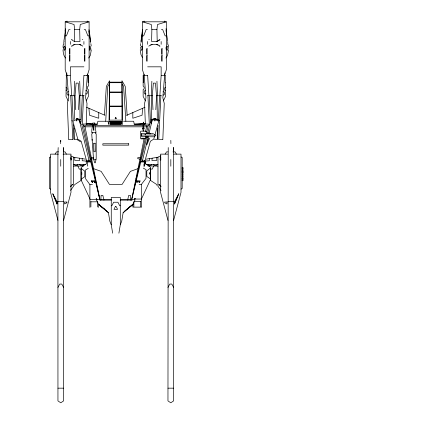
<?xml version="1.0" encoding="UTF-8"?>
<svg xmlns="http://www.w3.org/2000/svg" width="424" height="424" viewBox="0 0 424 424"><rect width="100%" height="100%" fill="white"/><g stroke="black" fill="none" stroke-linecap="round" stroke-linejoin="round"><path stroke-width="0.64" d="M77.157 139.279L74.089 139.279L74.189 128.059M74.264 119.478L74.476 95.718M151.511 119.478L151.723 95.718M108.973 124.577L109.588 83.555L107.797 86.369L105.703 121.243M87.376 75.271L89.114 69.642L89.114 21.809L80.253 24.513L79.686 29.548L79.961 41.504L74.354 41.504L74.624 29.548L74.062 24.513L65.195 21.809L65.195 69.642L66.939 75.271M144.181 75.271L142.443 69.642L142.443 21.809L151.304 24.513L151.866 29.548L151.596 41.504L157.203 41.504L160.028 39.676L158.523 40.285M60.648 143.63L60.738 140.333L60.77 141.457M91.759 132.463L91.849 129.601L93.1 122.626M141.415 135.124L141.415 134.016L141.415 135.129L143.858 135.028M58.178 147.557L57.908 154.315L57.95 400.897L60.77 402.8L63.595 400.897L63.33 147.557L63.515 151.861M168.227 147.557L167.962 400.897L170.787 402.8L173.607 400.897L173.411 147.557M74.057 95.718L74.624 81.276M87.026 124.598L86.205 123.829L87.005 103.403L85.595 97.78L87.466 74.062M93.662 124.036L93.492 130.258M143.344 122.17L143.598 128.541L143.317 128.758L143.036 128.541L143.291 122.17M151.299 95.718L151.866 81.276M162.843 139.279L164.247 103.403L162.843 97.78L164.809 72.859M81.053 122.117L82.33 95.718M82.219 124.762L83.629 95.718M154.4 139.279L157.468 139.279L158.136 125.419M158.364 120.798L159.578 95.718L156.53 95.718L155.444 83.109L153.361 83.109L152.285 95.718L152.99 109.71M158.762 139.279L160.871 95.718M78.567 109.71L79.272 95.718L78.196 83.109L76.113 83.109L75.027 95.718L75.726 109.71M155.831 109.71L156.53 95.718M100.848 200.123L101.098 195.385L102.852 195.385L103.944 200.123M82.622 95.718L83.91 75.271M104.437 114.872L106.339 86.369L109.588 80.74L109.588 120.135L121.969 120.135L121.969 80.74L125.218 86.369L127.158 115.498M62.99 47.255L63.24 44.769M91.319 49.825L90.285 55.502L88.648 58.051M168.567 49.825L167.528 55.502L165.895 58.051M142.597 108.306L142.077 115.238L132.818 118.248L132.818 112.583M174.603 204.008L174.412 201.898L178.753 193.805L174.603 204.008L174.412 201.898M56.954 204.008L57.139 201.898L52.804 193.805L56.954 204.008L57.139 201.898M74.799 157.452L74.794 160.41L79.611 160.521L79.421 158.189M156.885 185.373L156.949 184.663L150.531 180.428L150.557 169.097L152.301 169.097L153.636 166.023M157.203 41.504L156.933 29.548L157.495 24.513L166.356 21.809L166.356 69.642L164.618 75.271M140.328 45.988L140.694 43.614M65.46 31.085L63.791 41.504L64.194 41.504M141.436 41.504L141.038 41.504L142.703 31.085M118.895 233.184L120.299 224.741L120.299 197.425L111.268 197.425L111.258 224.741L112.662 233.184M125.403 210.5L123.114 212.784L121.709 221.227L120.299 224.741M143.036 128.541L143.598 128.541M65.084 31.159L65.54 28.726M145.517 131.806L146.821 125.44L94.849 125.44L94.223 122.626M131.705 199.46L145.517 137.482L147.886 136.761M127.613 200.123L128.705 195.385L130.46 195.385L130.709 200.123M149.916 124.062L147.849 132.617L150.446 133.518L141.457 133.518L141.457 136.581L145.289 136.581M150.483 122.965L150.743 121.874M140.784 161.888L141.362 161.888L141.452 161.449L145.538 161.671L144.976 161.671M142.247 161.491L148.103 137.228M149.153 132.876L152.179 120.331L154.967 119.473L158.687 121.28L155.004 134.636M154.967 119.473L154.633 120.84L155.004 120.93L155.322 119.642M63.595 220.416L70.983 192.406L70.983 154.129L63.075 154.129M173.607 220.416L181 192.406L181 154.129L173.75 154.129M141.346 161.888L145.432 162.111L144.324 166.129L143.747 166.129M144.637 162.069L143.842 164.941L144.324 166.129L145.432 162.111M144.743 161.629L150.356 141.287L153.774 139.093L154.649 135.908M90.847 159.037L91.293 157.527L93.402 157.527M87.249 166.129L87.726 164.941L86.936 162.069M174.672 203.128L178.753 193.805M141.643 198.58L150.409 179.755L150.409 167.183L144.738 163.166M134.943 200.123L132.961 204.347L123.114 212.784M163.357 100.875L165.551 96.37L165.551 82.304L165.217 82.304L165.217 75.271L165.551 75.271M86.157 100.875L88.409 96.37L88.409 89.628A1.744 1.028 90 0 1 87.381 87.89A1.744 1.028 90 0 1 88.409 86.146L88.409 75.271L86.819 75.271M57.95 287.435L59.72 284.048L61.819 284.064L63.595 287.451M145.066 135.086L145.432 134.382L144.293 135.086M167.962 287.451L169.738 284.064L171.837 284.048L173.607 287.435M77.852 164.464L77.311 165.36L74.915 165.36L74.253 164.464M83.597 164.464L83.141 165.206L80.332 165.206L79.739 164.464M135.934 178.695L136.554 177.688M55.12 154.129L56.525 151.877L58.581 151.877M165.132 154.129L166.542 151.877L167.962 151.877M157.304 164.464L156.642 165.36L154.246 165.36L153.705 164.464M70.506 190.392L73.575 186.3L73.575 157.06L70.559 155.852M141.643 184.048L146.026 178.345L146.026 169.664L143.286 168.111M151.819 164.464L151.225 165.206L148.411 165.206L147.96 164.464M150.425 133.682L150.123 134.032L149.222 133.682M70.58 186.82L72.668 184.281L70.57 186.231M144.526 124.598L145.353 123.829L144.552 103.403L145.962 97.78L144.086 74.062M148.199 125.44L146.54 126.818L95.156 126.818M124.688 211.21L132.961 204.347L125.907 210.087M126.368 209.716L132.664 204.644M150.409 168.084L146.773 170.909L146.773 176.432L150.409 178.907M138.622 168.429L130.396 171.381L122.107 184.403L109.445 184.403L101.161 171.381L92.936 168.429M86.814 163.447L81.143 167.464L81.143 180.036L89.909 198.861M81.143 179.188L84.779 176.713L84.779 171.195L81.143 168.365M73.5 45.236L74.915 44.319M148.776 46.147L151.596 44.319L157.203 44.319L160.028 46.147L159.466 46.147M150.748 45.236L152.158 44.319M156.642 41.504L157.585 40.895M181.053 189.157L182.182 188.51L182.182 157.426L181.053 156.975M88.261 168.392L85.526 169.945L85.526 178.626L89.909 184.61L89.909 207.41M145.368 138.144L144.07 138.881L140.98 138.881L140.561 138.542L140.561 131.477L140.98 131.143L145.655 131.143L146.752 131.954M160.961 159.859L160.818 159.933A0.811 0.705 -51.1 0 1 160.346 159.949L160.007 159.546L160.431 158.989A0.811 0.705 -51.1 0 1 160.903 158.974M89.31 161.491L79.373 120.331L76.59 119.473L72.87 121.28L77.783 139.093L81.201 141.287L86.814 161.629M126.564 115.323L144.982 107.261M50.498 156.975L49.375 157.426L49.375 188.51L50.498 189.157M160.998 155.852L157.982 157.06L157.982 186.3L161.051 190.392M150.981 119.632L155.126 118.529L159.647 120.723L154.564 118.529M151.548 119.632L155.126 118.529M148.623 136.904L146.678 137.482L131.557 200.123L144.208 138.213L141.404 138.213M91.611 159.064L93.471 158.555L91.722 133.761L92.321 133.761L92.321 132.463M146.132 159.154L157.982 157.256M145.427 161.072L149.338 160.744L149.375 158.634M134.111 124.253L145.342 123.554M135.489 124.449L145.353 123.829M88.96 160.198L89.358 160.177M86.019 161.671L90.667 161.449M86.141 162.111L90.773 161.888M94.965 182.58L95.363 182.564M73.575 166.107L83.687 165.906M96.842 199.466L111.258 199.481M66.605 21.2L67.31 21.2M87.005 21.2L87.704 21.2M143.847 21.2L144.552 21.2M164.247 21.2L164.952 21.2M65.195 21.809L89.114 21.809M142.443 21.809L166.356 21.809M70.119 29.548L68.889 29.548L66.43 35.876L65.195 35.876M74.624 29.548L79.686 29.548M84.191 29.548L85.42 29.548L87.885 35.876L89.114 35.876M147.367 29.548L146.137 29.548L143.672 35.876L142.443 35.876M151.866 29.548L156.933 29.548M161.433 29.548L162.668 29.548L165.127 35.876L166.356 35.876M72.091 39.676L71.529 39.676L74.354 41.504M82.219 39.676L82.781 39.676M148.776 39.676L149.338 39.676M90.116 41.504L90.519 41.504A107.754 107.754 0 0 0 88.96 29.696M72.091 46.147L71.529 46.147L74.354 44.319L79.961 44.319L82.781 46.147M83.91 66.828L70.4 66.828L70.4 75.271L71.693 95.718M147.647 66.828L161.152 66.828L161.152 75.271L159.864 95.718L161.433 95.718M66.006 75.271L66.34 75.271L66.006 96.37L68.2 100.875M66.96 75.552L70.14 75.552M84.212 75.552L87.349 75.552M144.208 75.552L147.345 75.552M161.412 75.552L164.597 75.552M109.588 82.15L121.969 82.15M88.409 82.304L88.075 82.304L88.075 75.271M143.148 82.304L143.476 82.304L143.476 75.271L143.148 75.271L143.148 86.146A1.744 1.028 -90 0 1 144.176 87.89A1.744 1.028 -90 0 1 143.148 89.628L143.148 96.37L145.395 100.875M109.588 82.712L121.969 82.712M109.588 91.997L121.969 91.997M109.588 92.559L121.969 92.559M70.119 95.718L75.027 95.718M79.272 95.718L84.191 95.718M147.367 95.718L148.935 95.718L147.647 75.271M152.285 95.718L149.227 95.718L150.536 122.78M109.588 106.064L121.969 106.064M109.588 106.625L121.969 106.625M71.91 120.723L72.472 120.723M151.008 120.782L151.31 120.782M123.538 121.248L133.666 121.248L134.233 124.062L148.506 124.062L146.603 132.617L149.222 133.518M110.16 121.577L121.397 121.577M109.09 121.693L122.043 121.693M110.16 121.921L121.397 121.921M110.16 122.266L121.397 122.266M110.16 122.605L121.397 122.605M110.16 122.949L121.397 122.949M110.16 123.294L121.397 123.294M110.16 123.638L121.397 123.638M110.16 123.978L121.397 123.978M92.782 124.062L83.046 124.062L99.868 199.481M94.08 124.062L97.324 124.062L97.886 121.248L108.019 121.248L108.581 124.062M110.16 124.322L121.397 124.322M92.596 125.44L84.736 125.44L100 200.123L111.268 200.123M92.347 126.818L85.017 126.818L83.353 125.44M92.04 132.564L95.782 132.564M146.148 133.682L153.499 133.682M145.347 135.086L154.299 135.086M155.937 135.086L154.463 136.777L145.178 136.777M68.715 139.422L72.849 139.422M158.709 139.422L162.843 139.422M63.595 151.877L65.015 151.877L66.42 154.129M172.976 151.877L175.032 151.877L176.437 154.129M58.464 154.129L50.557 154.129L50.557 192.406L57.95 220.416M167.819 154.129L160.574 154.129L160.574 192.406L167.962 220.416M93.778 159.721L95.972 159.721M140.89 161.449L141.452 161.449M73.575 164.464L85.871 164.464M146.254 164.464L157.982 164.464M182.182 167.369L182.882 167.369L182.882 180.714L182.182 180.714M182.182 167.719L182.882 167.719M182.182 168.259L182.882 168.259M182.182 168.439L182.882 168.439M182.182 168.8L182.882 168.8M182.182 169.165L182.882 169.165M182.182 170.612L182.882 170.671M182.182 170.946L182.882 170.946M182.182 171.227L182.882 171.227M182.182 171.312L182.882 171.312M182.182 171.439L182.882 171.439M182.182 171.974L182.882 171.974M182.182 172.123L182.882 172.123M182.182 172.748L182.882 172.748M182.182 173.803L182.882 173.803M182.182 174.487L182.882 174.487M182.182 174.821L182.882 174.821M182.182 175.854L182.882 175.854M182.182 176.257L182.882 176.177M182.182 176.511L182.882 176.49M182.182 177.91L182.882 177.91M182.182 178.446L182.882 178.446M182.182 178.578L182.882 178.578M182.182 178.796L182.882 178.796M182.182 178.933L182.882 178.933M182.182 179.569L182.882 179.569M182.182 179.702L182.882 179.702M182.182 180.232L182.882 180.232M182.182 180.386L182.882 180.386M95.331 180.788L91.319 180.9L91.886 180.9M136.221 180.788L140.249 180.9M95.442 181.228L91.441 181.339L92.008 181.339M136.115 181.228L140.127 181.339M139.141 184.329L141.643 184.329L141.643 207.129L132.876 207.129L132.876 204.018M89.909 184.61L92.411 184.61M96.142 198.368L96.54 198.368L96.963 199.905L96.566 199.905M134.456 198.368L134.853 198.368M135.431 198.368L135.033 198.368L134.609 199.905L135.007 199.905M134.758 199.047L141.643 199.047M89.909 199.328L96.168 199.328M120.299 199.481L134.726 199.466M120.299 200.123L132.129 200.123M57.95 201.326L63.595 201.326M167.962 201.326L173.607 201.326M134.482 201.527L140.657 201.527M90.89 201.813L97.684 201.813M111.258 205.741L111.846 205.741L113.643 202.243L117.914 202.243L119.711 205.741L120.299 205.741M57.95 388.167L63.595 388.167M167.962 388.167L173.607 388.167M147.87 165.906L157.982 166.107M86.215 123.554L92.819 123.962M94.144 124.047L97.446 124.253M86.205 123.829L93.248 124.274M94.886 124.375L96.068 124.449M86.125 161.072L82.219 160.744L82.182 158.634M73.575 157.256L85.425 159.154M139.92 159.196L137.683 158.581L137.858 157.527L140.259 157.527L140.683 159.17M80.571 119.632L76.431 118.529L80.009 119.632M86.576 107.261L104.993 115.323M154.4 119.473L154.76 119.642M70.543 158.444L70.686 158.512A0.811 0.705 51.1 0 0 71.158 158.528L71.492 158.126L71.068 157.569A0.811 0.705 51.1 0 0 70.601 157.558M70.596 159.859L70.739 159.933A0.811 0.705 51.1 0 0 71.211 159.949L71.55 159.546L71.126 158.989A0.811 0.705 51.1 0 0 70.654 158.974M77.126 139.639L80.544 141.833M156.642 44.319L158.051 45.236M79.394 44.319L80.809 45.236M104.707 209.329L98.887 204.638L108.443 212.784L109.848 221.227L111.258 224.741M96.624 200.123L98.596 204.347L105.152 209.679M98.596 204.347L106.864 211.21M147.048 136.777L145.994 136.337L146.153 136.777M65.662 58.051C63.483 55.963 63.255 52.661 62.99 49.825M155.364 135.086L154.214 134.382L154.58 135.086M160.988 186.231L158.889 184.281L160.977 186.82M106.159 210.5L108.443 212.784M142.453 57.638L140.959 54.532L140.238 49.825M94.976 177.555L95.596 178.562M93.932 130.3L93.72 124.036M52.804 193.805L56.88 203.128M77.921 166.023L79.256 169.097L81 169.097L81.026 180.428L74.603 184.663L74.672 185.373M93.471 158.555L94.621 162.811L95.352 162.811L96.195 158.555L96.195 133.761L95.501 133.761L95.501 132.463L96.062 132.463L94.849 125.44M76.235 119.642L76.553 120.93L76.924 120.84L76.59 119.473M81.641 124.062L100 200.123M166.017 28.726L166.473 31.159M90.863 43.614L91.224 45.988M165.996 30.433L167.766 41.504M88.855 31.085L90.519 41.504M168.317 44.769L168.567 47.255M152.137 158.189L151.94 160.521L156.763 160.41L156.758 157.452M66.748 72.859L68.715 97.78L67.31 103.403L68.715 139.279M88.955 108.306L89.48 115.238L98.739 118.248L98.739 112.583M92.103 139.236L92.183 140.344M125.854 121.243L123.591 86.369L121.969 83.555L122.584 124.577M147.928 95.718L149.338 124.762M71.979 95.718L73.161 120.14M73.384 124.762L74.089 139.279M70.686 95.718L72.796 139.279M156.933 81.276L157.5 95.718M79.686 81.276L80.258 95.718M173.379 147.557L173.527 151.861M170.819 140.333L170.909 143.63M157.081 95.718L157.293 119.478M157.368 128.059L157.468 139.279M79.834 95.718L80.046 119.478M170.819 159.477L170.819 166.219M167.766 42.305L167.766 44.637M166.07 47.197L166.07 49.168M161.152 41.504L161.152 44.319M147.647 41.504L147.647 44.319M141.038 42.305L141.038 42.686M140.657 201.167L140.657 206.684M133.862 201.527L133.862 206.684M98.67 204.299L98.67 207.41M97.684 201.448L97.684 206.97M90.89 201.448L90.89 206.97M90.519 42.305L90.519 42.686M83.91 41.504L83.91 44.319M70.4 41.504L70.4 44.319M65.487 47.197L65.487 49.168M63.791 42.305L63.791 44.637M60.738 159.477L60.738 166.219M165.551 90.72A1.744 1.028 -90 0 1 164.523 88.976A1.744 1.028 -90 0 1 165.551 87.238M68.927 94.314A1.744 1.028 -90 0 1 67.575 94.897A1.744 1.028 -90 0 1 67.119 92.665A1.744 1.028 -90 0 1 68.386 91.701M141.044 41.504A107.754 107.754 0 0 1 142.591 29.696M162.927 91.897A1.744 1.028 -90 0 1 164.523 93.259A1.744 1.028 -90 0 1 163.028 94.918M66.271 90.662A1.744 1.028 -90 0 1 66.006 90.72A1.744 1.028 90 0 0 67.034 88.976A1.744 1.028 90 0 0 66.006 87.238A1.744 1.028 -90 0 1 66.271 87.296M85.786 90.81A1.744 1.028 90 0 1 87.381 92.167A1.744 1.028 90 0 1 85.892 93.826M145.888 93.572A1.744 1.028 -90 0 1 144.197 92.623A1.744 1.028 -90 0 1 145.527 90.609M160.871 158.512A0.811 0.705 -51.1 0 1 160.399 158.528L160.06 158.126L160.484 157.569A0.811 0.705 -51.1 0 1 160.956 157.558M147.314 133.772A0.562 0.562 0 0 1 148.108 133.814M90.821 48.182C89.035 55.528 88.77 40.831 90.821 48.182M168.068 48.182C166.282 55.528 166.012 40.831 168.068 48.182M167.083 201.994L166.998 203.965L164.766 202.858L164.607 202.089L167.083 201.994M63.505 47.864C64.761 55.846 66.011 41.351 63.505 47.864M140.752 47.864C142.008 55.846 143.254 41.351 140.752 47.864M66.95 202.089L66.791 202.858L64.559 203.965L64.475 201.994L66.95 202.089M148.236 138.934L146.815 144.897L149.518 138.41L148.236 138.934M151.569 120.782L150.912 123.517L151.214 123.517L151.872 120.782L151.569 120.782M136.984 181.684L136.767 182.564L137.164 182.58L137.376 181.695L136.984 181.684M142.761 160.177L142.549 161.062L142.946 161.083L143.158 160.198L142.761 160.177M139.215 181.753L138.998 182.633L139.369 182.649L139.607 181.769L139.215 181.753M144.16 128.075L143.317 131.143L142.475 128.075L144.16 128.075M144.515 160.277L144.271 161.157L144.669 161.178L144.907 160.298L144.515 160.277M115.365 206.583L113.977 209.345L117.575 209.345L116.192 206.583L115.365 206.583M115.778 117.395L115.074 118.725L116.483 118.725L115.778 117.395M81.816 172.875L81.249 173.692L81.816 174.508L81.816 172.875M150.303 173.411L149.73 174.227L149.73 172.595L150.303 173.411M87.042 160.277L86.644 160.298L86.888 161.178L87.286 161.157L87.042 160.277M88.791 160.177L88.399 160.198L88.611 161.083L89.008 161.062L88.791 160.177M92.358 181.753L91.96 181.769L92.204 182.649L92.57 182.633L92.358 181.753M94.589 181.684L94.192 181.695L94.404 182.58L94.801 182.564L94.589 181.684M69.907 48.734L69.419 48.734L69.419 54.362L69.907 54.362L69.907 48.734M84.89 48.734L84.408 48.734L84.408 54.362L84.89 54.362L84.89 48.734M147.149 48.734L146.667 48.734L146.667 54.362L147.149 54.362L147.149 48.734M162.138 48.734L161.65 48.734L161.65 54.362L162.138 54.362L162.138 48.734M69.907 55.539L69.419 55.539L69.419 61.167L69.907 61.167L69.907 55.539M84.89 55.539L84.408 55.539L84.408 61.167L84.89 61.167L84.89 55.539M147.149 55.539L146.667 55.539L146.667 61.167L147.149 61.167L147.149 55.539M162.138 55.539L161.65 55.539L161.65 61.167L162.138 61.167L162.138 55.539M79.982 120.782L79.68 120.782L80.343 123.517L80.645 123.517L79.982 120.782M95.103 143.264L93.476 143.264L93.927 151.713L95.252 151.713L95.103 143.264M128.721 143.778L102.836 143.778L102.836 145.151L128.721 145.151L128.721 143.778M182.882 172.457L182.182 172.425L182.882 172.462"/></g></svg>
